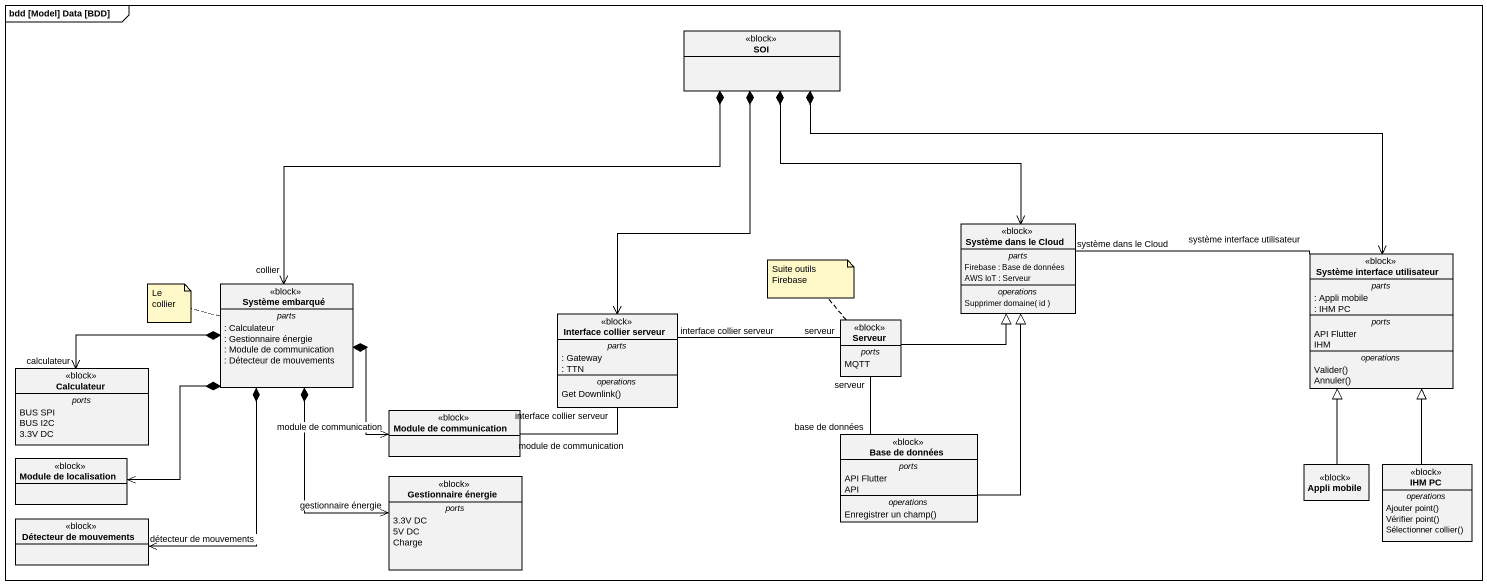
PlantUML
@startuml
mainframe bdd [Model] Data [BDD]
hide circle
hide empty members
class SOI <<block>>
class "Système dans le Cloud" as Système_dans_le_Cloud <<block>> {
  -- parts --
  Firebase : Base de données
  AWS IoT : Serveur
  -- operations --
  Supprimer domaine( id )
}
class "Système interface utilisateur" as Système_interface <<block>> {
  -- parts --
  : Appli mobile
  : IHM PC
  -- ports --
  API Flutter
  IHM
  -- operations --
  Valider()
  Annuler()
}
class "Système embarqué" as Système_embarqué <<block>> {
  -- parts --
  : Calculateur
  : Gestionnaire énergie
  : Module de communication
  : Détecteur de mouvements
}
class "Interface collier serveur" as Interface_collier_serveur <<block>> {
  -- parts --
  : Gateway
  : TTN
  -- operations --
  Get Downlink()
}
class Serveur <<block>> {
  -- ports --
  MQTT
}
class Calculateur <<block>> {
  -- ports --
  BUS SPI
  BUS I2C
  3.3V DC
}
class "Module de communication" as Module_de_communication <<block>>
class "Base de données" as Base_de_données <<block>> {
  -- ports --
  API Flutter
  API
  -- operations --
  Enregistrer un champ()
}
class "Module de localisation" as Module_de_localisation <<block>>
class "Gestionnaire énergie" as Gestionnaire_énergie <<block>> {
  -- ports --
  3.3V DC
  5V DC
  Charge
}
class "Appli mobile" as Appli_mobile <<block>>
class "IHM PC" as IHM_PC <<block>> {
  -- operations --
  Ajouter point()
  Vérifier point()
  Sélectionner collier()
}
class "Détecteur de mouvements" as Détecteur_de_mouvements <<block>>
SOI *--> Système_dans_le_Cloud
SOI *-right-> Système_interface
SOI *-left-> "collier" Système_embarqué
SOI *--> Interface_collier_serveur
Système_interface "système interface utilisateur" -left- "système dans le Cloud" Système_dans_le_Cloud
Système_embarqué *-left-> "calculateur" Calculateur
Système_embarqué *-right-> "module de communication" Module_de_communication
Système_embarqué *--> Module_de_localisation
Système_embarqué *--> "gestionnaire énergie" Gestionnaire_énergie
Système_embarqué *--> "détecteur de mouvements" Détecteur_de_mouvements
Interface_collier_serveur "interface collier serveur" -left- "module de communication" Module_de_communication
Serveur -right-|> Système_dans_le_Cloud
Serveur "serveur" -left- "interface collier serveur" Interface_collier_serveur
Serveur "serveur" -- "base de données" Base_de_données
Base_de_données -up-|> Système_dans_le_Cloud
Appli_mobile -up-|> Système_interface
IHM_PC -up-|> Système_interface
note top of Serveur : Suite outils Firebase
note left of Système_embarqué : Le collier
@enduml
